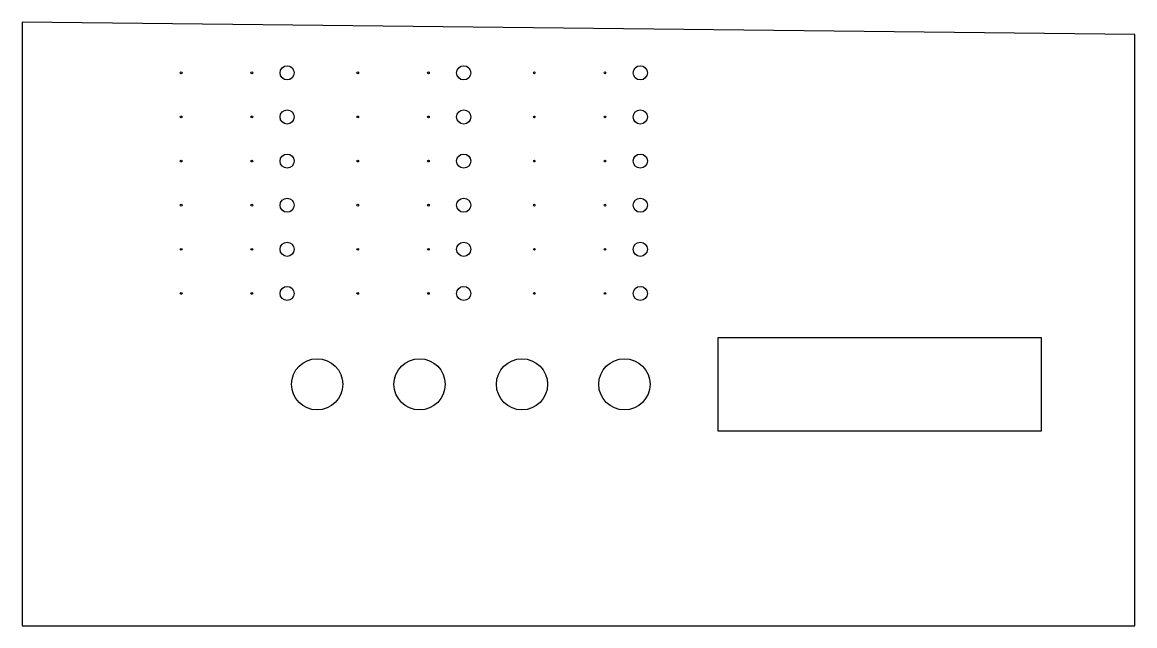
# Model space of a CAD drawing. Header units: millimetres. Extents: x 0 to 630, y -75 to 267.
import ezdxf

# ---------------------------------------------------------------- set-up
doc = ezdxf.new("R2010")
doc.units = ezdxf.units.MM

msp = doc.modelspace()

# ---------------------------------------------------------------- linework, layer by layer
for points in [[(0, -75), (630, -75), (630, 260), (0, 267)], [(394, 35.33), (394, 88.33), (577, 88.33), (577, 35.33)]]:
    msp.add_lwpolyline(points, close=True)
for centre, radius in [((150, 238.33), 4), ((250, 238.33), 4), ((350, 238.33), 4), ((90, 238.33), 0.5), ((130, 238.33), 0.5), ((190, 238.33), 0.5), ((230, 238.33), 0.5), ((290, 238.33), 0.5), ((330, 238.33), 0.5), ((150, 213.33), 4), ((250, 213.33), 4), ((350, 213.33), 4), ((90, 213.33), 0.5), ((130, 213.33), 0.5), ((190, 213.33), 0.5), ((230, 213.33), 0.5), ((290, 213.33), 0.5), ((330, 213.33), 0.5), ((150, 188.33), 4), ((250, 188.33), 4), ((350, 188.33), 4), ((90, 188.33), 0.5), ((130, 188.33), 0.5), ((190, 188.33), 0.5), ((230, 188.33), 0.5), ((290, 188.33), 0.5), ((330, 188.33), 0.5), ((90, 163.33), 0.5), ((130, 163.33), 0.5), ((150, 163.33), 4), ((190, 163.33), 0.5), ((230, 163.33), 0.5), ((250, 163.33), 4), ((290, 163.33), 0.5), ((330, 163.33), 0.5), ((350, 163.33), 4), ((90, 138.33), 0.5), ((130, 138.33), 0.5), ((150, 138.33), 4), ((190, 138.33), 0.5), ((230, 138.33), 0.5), ((250, 138.33), 4), ((290, 138.33), 0.5), ((330, 138.33), 0.5), ((350, 138.33), 4), ((90, 113.33), 0.5), ((130, 113.33), 0.5), ((150, 113.33), 4), ((190, 113.33), 0.5), ((230, 113.33), 0.5), ((250, 113.33), 4), ((290, 113.33), 0.5), ((330, 113.33), 0.5), ((350, 113.33), 4), ((167, 61.83), 14.5), ((225, 61.83), 14.5), ((283, 61.83), 14.5), ((341, 61.83), 14.5)]:
    msp.add_circle(centre, radius)

doc.saveas('drawing.dxf')
